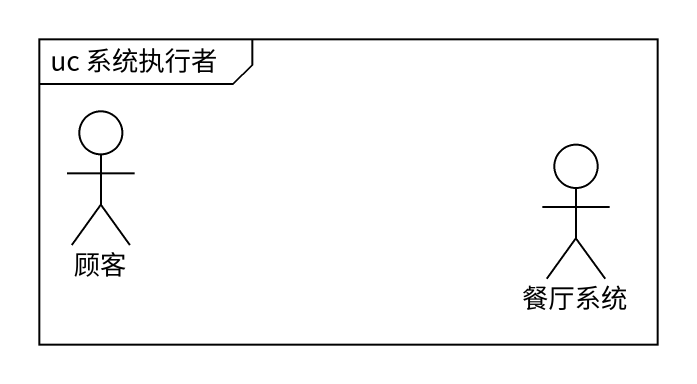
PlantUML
@startuml
mainframe uc 系统执行者
actor 顾客
actor 餐厅系统
@enduml
